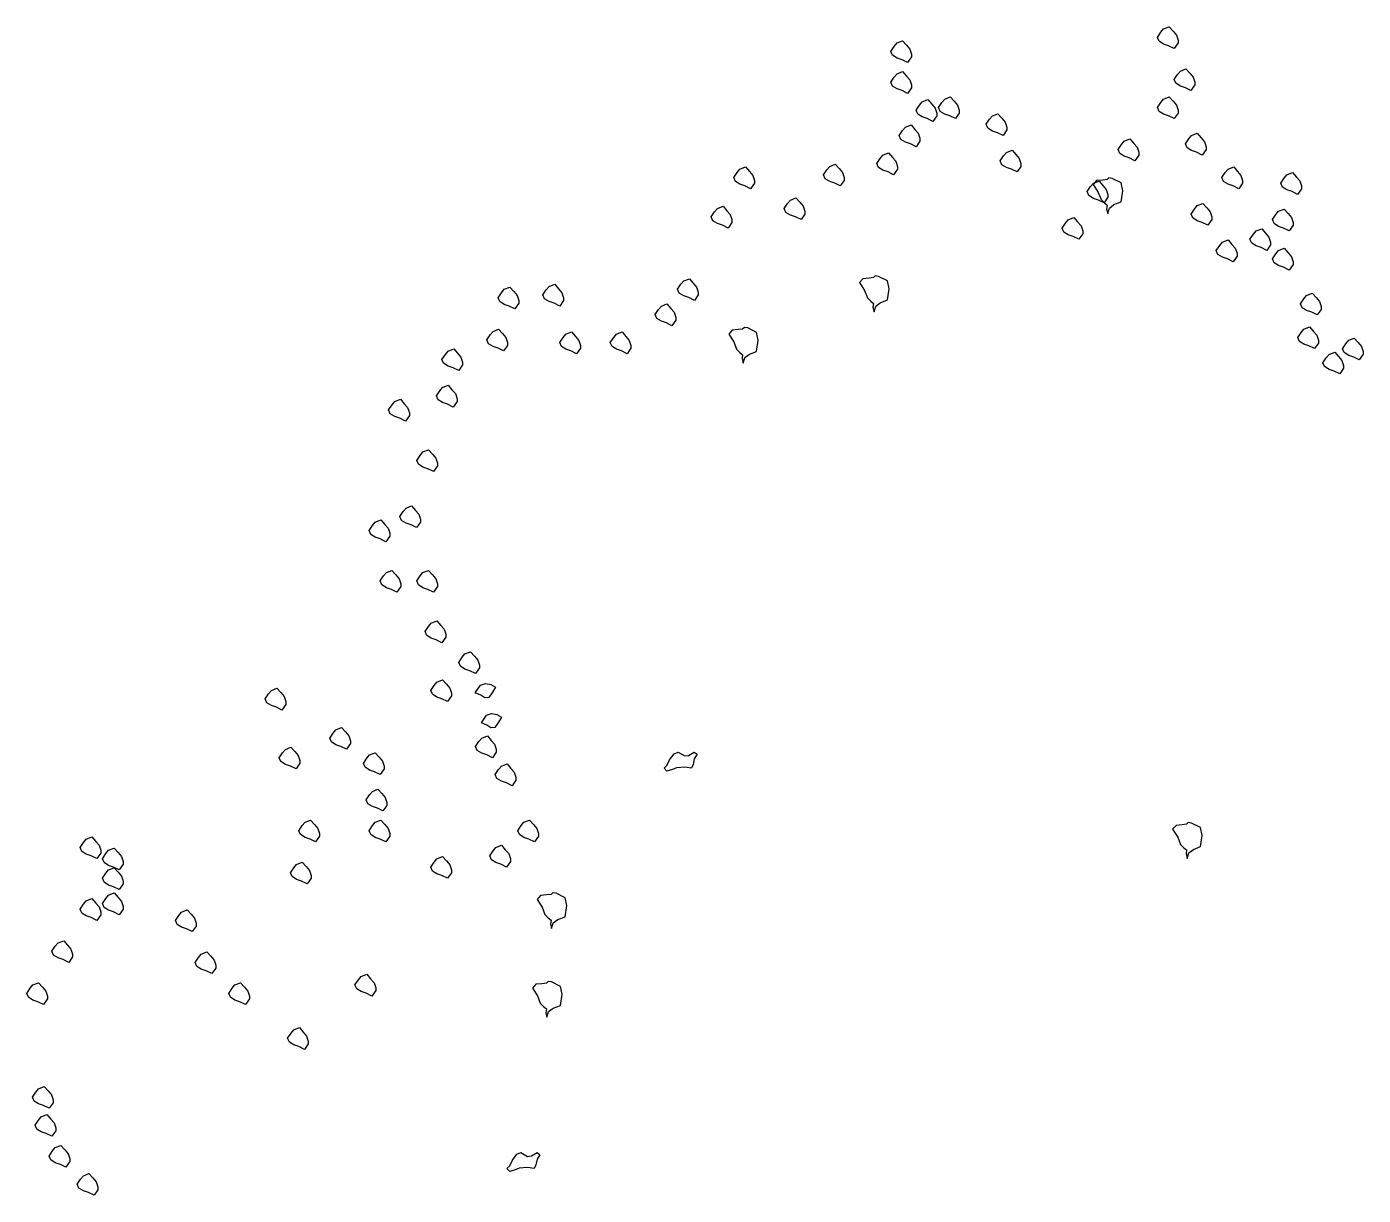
# Model space of a CAD drawing. Header units: millimetres. Extents: x 78 to 127.2, y 151.6 to 179.7.
# Drawn here: x 93.052 to 95.844, y 171.631 to 174.071 of the extents above; entities that cross this region are included whole.
import ezdxf

# ---------------------------------------------------------------- set-up
doc = ezdxf.new("R2010")
doc.units = ezdxf.units.MM
doc.layers.add('arbre', color=250, linetype='Continuous')

# ---------------------------------------------------------------- blocks, each defined once
blk = doc.blocks.new('arbre2')
at = {"layer": 'arbre'}
for points in [[(234.9161, 33.8633), (234.9044, 33.8691), (234.8939, 33.8726), (234.8846, 33.8784), (234.8811, 33.8866), (234.8881, 33.8971), (234.8939, 33.9041), (234.9056, 33.9088), (234.9137, 33.8994), (234.9207, 33.8913), (234.9242, 33.8808), (234.9242, 33.8749)], [(234.3594, 33.834), (234.3477, 33.8398), (234.3372, 33.8433), (234.3279, 33.8492), (234.3244, 33.8573), (234.3314, 33.8678), (234.3372, 33.8748), (234.3489, 33.8795), (234.357, 33.8702), (234.364, 33.862), (234.3675, 33.8515), (234.3675, 33.8457)], [(234.3594, 33.7696), (234.3477, 33.7754), (234.3372, 33.7789), (234.3279, 33.7847), (234.3244, 33.7929), (234.3314, 33.8034), (234.3372, 33.8104), (234.3489, 33.815), (234.357, 33.8057), (234.364, 33.7976), (234.3675, 33.7871), (234.3675, 33.7812)], [(234.9512, 33.7754), (234.9396, 33.7812), (234.9291, 33.7847), (234.9197, 33.7906), (234.9162, 33.7987), (234.9232, 33.8092), (234.9291, 33.8162), (234.9407, 33.8209), (234.9489, 33.8116), (234.9559, 33.8034), (234.9594, 33.7929), (234.9594, 33.7871)], [(234.4121, 33.711), (234.4004, 33.7168), (234.3899, 33.7203), (234.3806, 33.7261), (234.3771, 33.7343), (234.3841, 33.7448), (234.3899, 33.7518), (234.4016, 33.7565), (234.4098, 33.7471), (234.4168, 33.739), (234.4203, 33.7285), (234.4203, 33.7226)], [(234.459, 33.7168), (234.4473, 33.7227), (234.4368, 33.7262), (234.4275, 33.732), (234.424, 33.7402), (234.431, 33.7507), (234.4368, 33.7577), (234.4485, 33.7623), (234.4567, 33.753), (234.4637, 33.7448), (234.4672, 33.7343), (234.4672, 33.7285)], [(234.9161, 33.7168), (234.9044, 33.7227), (234.8939, 33.7262), (234.8846, 33.732), (234.8811, 33.7402), (234.8881, 33.7507), (234.8939, 33.7577), (234.9056, 33.7623), (234.9137, 33.753), (234.9207, 33.7448), (234.9242, 33.7343), (234.9242, 33.7285)], [(234.5586, 33.6817), (234.5469, 33.6875), (234.5364, 33.691), (234.5271, 33.6969), (234.5236, 33.705), (234.5306, 33.7155), (234.5364, 33.7225), (234.5481, 33.7272), (234.5563, 33.7179), (234.5633, 33.7097), (234.5668, 33.6992), (234.5668, 33.6934)], [(234.377, 33.6583), (234.3653, 33.6641), (234.3548, 33.6676), (234.3454, 33.6734), (234.3419, 33.6816), (234.3489, 33.6921), (234.3548, 33.6991), (234.3664, 33.7038), (234.3746, 33.6944), (234.3816, 33.6863), (234.3851, 33.6758), (234.3851, 33.6699)], [(234.834, 33.629), (234.8224, 33.6348), (234.8119, 33.6383), (234.8025, 33.6441), (234.799, 33.6523), (234.806, 33.6628), (234.8119, 33.6698), (234.8235, 33.6745), (234.8317, 33.6651), (234.8387, 33.657), (234.8422, 33.6465), (234.8422, 33.6406)], [(234.9747, 33.6407), (234.963, 33.6465), (234.9525, 33.65), (234.9432, 33.6559), (234.9397, 33.664), (234.9467, 33.6745), (234.9525, 33.6815), (234.9642, 33.6862), (234.9723, 33.6768), (234.9793, 33.6687), (234.9828, 33.6582), (234.9828, 33.6524)], [(234.3301, 33.5997), (234.3184, 33.6055), (234.3079, 33.609), (234.2986, 33.6148), (234.2951, 33.623), (234.3021, 33.6335), (234.3079, 33.6405), (234.3196, 33.6452), (234.3277, 33.6358), (234.3347, 33.6277), (234.3382, 33.6172), (234.3382, 33.6113)], [(234.5879, 33.6055), (234.5762, 33.6114), (234.5657, 33.6149), (234.5564, 33.6207), (234.5529, 33.6289), (234.5599, 33.6394), (234.5657, 33.6464), (234.5774, 33.651), (234.5856, 33.6417), (234.5926, 33.6335), (234.5961, 33.623), (234.5961, 33.6172)], [(234.0312, 33.5704), (234.0195, 33.5762), (234.009, 33.5797), (233.9997, 33.5856), (233.9962, 33.5937), (234.0032, 33.6042), (234.009, 33.6112), (234.0207, 33.6159), (234.0289, 33.6066), (234.0359, 33.5984), (234.0394, 33.5879), (234.0394, 33.5821)], [(234.2187, 33.5763), (234.2071, 33.5821), (234.1966, 33.5856), (234.1872, 33.5914), (234.1837, 33.5996), (234.1907, 33.6101), (234.1966, 33.6171), (234.2082, 33.6217), (234.2164, 33.6124), (234.2234, 33.6042), (234.2269, 33.5938), (234.2269, 33.5879)], [(235.0509, 33.5704), (235.0392, 33.5762), (235.0287, 33.5797), (235.0193, 33.5856), (235.0158, 33.5937), (235.0229, 33.6042), (235.0287, 33.6112), (235.0404, 33.6159), (235.0485, 33.6066), (235.0555, 33.5984), (235.059, 33.5879), (235.059, 33.5821)], [(234.7696, 33.5411), (234.7579, 33.5469), (234.7474, 33.5504), (234.7381, 33.5563), (234.7346, 33.5644), (234.7416, 33.5749), (234.7474, 33.5819), (234.7591, 33.5866), (234.7672, 33.5773), (234.7742, 33.5691), (234.7777, 33.5586), (234.7777, 33.5528)], [(234.8053, 33.5827), (234.7866, 33.592), (234.7796, 33.5932), (234.7761, 33.5897), (234.7668, 33.5885), (234.754, 33.5873), (234.747, 33.5792), (234.7575, 33.5628), (234.7633, 33.5477), (234.7703, 33.5407), (234.7761, 33.536), (234.775, 33.5279), (234.7773, 33.5185), (234.7808, 33.5302), (234.7901, 33.5372), (234.8053, 33.543), (234.8088, 33.5663)], [(235.1739, 33.5587), (235.1623, 33.5645), (235.1517, 33.568), (235.1424, 33.5738), (235.1389, 33.582), (235.1459, 33.5925), (235.1517, 33.5995), (235.1634, 33.6042), (235.1716, 33.5948), (235.1786, 33.5867), (235.1821, 33.5762), (235.1821, 33.5703)], [(233.9843, 33.4884), (233.9727, 33.4942), (233.9622, 33.4977), (233.9528, 33.5036), (233.9493, 33.5117), (233.9563, 33.5222), (233.9622, 33.5292), (233.9738, 33.5339), (233.982, 33.5245), (233.989, 33.5164), (233.9925, 33.5059), (233.9925, 33.5001)], [(234.1367, 33.506), (234.125, 33.5118), (234.1145, 33.5153), (234.1052, 33.5211), (234.1017, 33.5293), (234.1087, 33.5398), (234.1145, 33.5468), (234.1262, 33.5515), (234.1344, 33.5421), (234.1414, 33.534), (234.1449, 33.5235), (234.1449, 33.5176)], [(234.9864, 33.4942), (234.9747, 33.5001), (234.9642, 33.5036), (234.9549, 33.5094), (234.9514, 33.5176), (234.9584, 33.5281), (234.9642, 33.5351), (234.9759, 33.5397), (234.9841, 33.5304), (234.9911, 33.5222), (234.9946, 33.5117), (234.9946, 33.5059)], [(235.1563, 33.4825), (235.1447, 33.4884), (235.1342, 33.4919), (235.1248, 33.4977), (235.1213, 33.5059), (235.1283, 33.5164), (235.1342, 33.5234), (235.1458, 33.528), (235.154, 33.5187), (235.161, 33.5105), (235.1645, 33.5), (235.1645, 33.4942)], [(234.7168, 33.465), (234.7052, 33.4708), (234.6947, 33.4743), (234.6853, 33.4801), (234.6818, 33.4883), (234.6888, 33.4988), (234.6947, 33.5058), (234.7063, 33.5105), (234.7145, 33.5011), (234.7215, 33.493), (234.725, 33.4825), (234.725, 33.4766)], [(235.1095, 33.4415), (235.0978, 33.4474), (235.0873, 33.4509), (235.078, 33.4567), (235.0744, 33.4649), (235.0815, 33.4754), (235.0873, 33.4824), (235.099, 33.487), (235.1071, 33.4777), (235.1141, 33.4695), (235.1176, 33.459), (235.1176, 33.4532)], [(235.0391, 33.4181), (235.0275, 33.4239), (235.017, 33.4274), (235.0076, 33.4333), (235.0041, 33.4414), (235.0111, 33.4519), (235.017, 33.4589), (235.0286, 33.4636), (235.0368, 33.4543), (235.0438, 33.4461), (235.0473, 33.4356), (235.0473, 33.4298)], [(235.1563, 33.4005), (235.1447, 33.4064), (235.1342, 33.4099), (235.1248, 33.4157), (235.1213, 33.4239), (235.1283, 33.4344), (235.1342, 33.4414), (235.1458, 33.446), (235.154, 33.4367), (235.161, 33.4285), (235.1645, 33.418), (235.1645, 33.4122)], [(234.3173, 33.3778), (234.2986, 33.3871), (234.2916, 33.3883), (234.2881, 33.3848), (234.2788, 33.3836), (234.2659, 33.3825), (234.2589, 33.3743), (234.2694, 33.358), (234.2753, 33.3428), (234.2823, 33.3358), (234.2881, 33.3311), (234.2869, 33.323), (234.2893, 33.3136), (234.2928, 33.3253), (234.3021, 33.3323), (234.3173, 33.3381), (234.3208, 33.3615)], [(233.539, 33.3196), (233.5273, 33.3254), (233.5168, 33.3289), (233.5075, 33.3347), (233.504, 33.3429), (233.511, 33.3534), (233.5168, 33.3604), (233.5285, 33.3651), (233.5366, 33.3557), (233.5436, 33.3476), (233.5471, 33.3371), (233.5471, 33.3312)], [(233.6327, 33.3254), (233.6211, 33.3313), (233.6106, 33.3348), (233.6012, 33.3406), (233.5977, 33.3488), (233.6047, 33.3593), (233.6106, 33.3663), (233.6222, 33.3709), (233.6304, 33.3616), (233.6374, 33.3534), (233.6409, 33.3429), (233.6409, 33.3371)], [(233.914, 33.3371), (233.9023, 33.343), (233.8918, 33.3465), (233.8825, 33.3523), (233.879, 33.3605), (233.886, 33.371), (233.8918, 33.378), (233.9035, 33.3826), (233.9117, 33.3733), (233.9187, 33.3651), (233.9222, 33.3546), (233.9222, 33.3488)], [(235.2149, 33.3068), (235.2033, 33.3126), (235.1928, 33.3161), (235.1834, 33.322), (235.1799, 33.3301), (235.1869, 33.3406), (235.1928, 33.3476), (235.2044, 33.3523), (235.2126, 33.343), (235.2196, 33.3348), (235.2231, 33.3243), (235.2231, 33.3185)], [(233.8671, 33.2844), (233.8555, 33.2903), (233.845, 33.2938), (233.8356, 33.2996), (233.8321, 33.3078), (233.8391, 33.3183), (233.845, 33.3253), (233.8566, 33.3299), (233.8648, 33.3206), (233.8718, 33.3124), (233.8753, 33.3019), (233.8753, 33.2961)], [(233.5155, 33.2317), (233.5039, 33.2375), (233.4934, 33.241), (233.484, 33.2469), (233.4805, 33.255), (233.4875, 33.2655), (233.4934, 33.2725), (233.505, 33.2772), (233.5132, 33.2679), (233.5202, 33.2597), (233.5237, 33.2492), (233.5237, 33.2434)], [(234.044, 33.2705), (234.0253, 33.2798), (234.0183, 33.281), (234.0148, 33.2775), (234.0055, 33.2763), (233.9926, 33.2751), (233.9856, 33.267), (233.9961, 33.2506), (234.002, 33.2355), (234.009, 33.2285), (234.0148, 33.2238), (234.0136, 33.2156), (234.016, 33.2063), (234.0195, 33.218), (234.0288, 33.225), (234.044, 33.2308), (234.0475, 33.2541)], [(235.2091, 33.2365), (235.1974, 33.2423), (235.1869, 33.2458), (235.1776, 33.2517), (235.1741, 33.2598), (235.1811, 33.2703), (235.1869, 33.2773), (235.1986, 33.282), (235.2067, 33.2727), (235.2137, 33.2645), (235.2172, 33.254), (235.2172, 33.2482)], [(233.6679, 33.2258), (233.6562, 33.2317), (233.6457, 33.2352), (233.6364, 33.241), (233.6329, 33.2492), (233.6399, 33.2597), (233.6457, 33.2667), (233.6574, 33.2713), (233.6656, 33.262), (233.6726, 33.2538), (233.6761, 33.2433), (233.6761, 33.2375)], [(233.7734, 33.2258), (233.7617, 33.2317), (233.7512, 33.2352), (233.7419, 33.241), (233.7384, 33.2492), (233.7454, 33.2597), (233.7512, 33.2667), (233.7629, 33.2713), (233.771, 33.262), (233.778, 33.2538), (233.7815, 33.2433), (233.7815, 33.2375)], [(235.3028, 33.2131), (235.2912, 33.2189), (235.2807, 33.2224), (235.2713, 33.2282), (235.2678, 33.2364), (235.2748, 33.2469), (235.2807, 33.2539), (235.2923, 33.2586), (235.3005, 33.2492), (235.3075, 33.2411), (235.311, 33.2306), (235.311, 33.2247)], [(233.4218, 33.1907), (233.4101, 33.1965), (233.3996, 33.2), (233.3903, 33.2059), (233.3868, 33.214), (233.3938, 33.2245), (233.3996, 33.2315), (233.4113, 33.2362), (233.4194, 33.2269), (233.4264, 33.2187), (233.4299, 33.2082), (233.4299, 33.2024)], [(235.2618, 33.1838), (235.2502, 33.1896), (235.2396, 33.1931), (235.2303, 33.199), (235.2268, 33.2071), (235.2338, 33.2176), (235.2396, 33.2246), (235.2513, 33.2293), (235.2595, 33.22), (235.2665, 33.2118), (235.27, 33.2013), (235.27, 33.1955)], [(233.41, 33.1146), (233.3984, 33.1204), (233.3879, 33.1239), (233.3785, 33.1297), (233.375, 33.1379), (233.382, 33.1484), (233.3879, 33.1554), (233.3995, 33.16), (233.4077, 33.1507), (233.4147, 33.1425), (233.4182, 33.132), (233.4182, 33.1262)], [(233.3104, 33.0853), (233.2988, 33.0911), (233.2882, 33.0946), (233.2789, 33.1004), (233.2754, 33.1086), (233.2824, 33.1191), (233.2882, 33.1261), (233.2999, 33.1308), (233.3081, 33.1214), (233.3151, 33.1133), (233.3186, 33.1028), (233.3186, 33.0969)], [(233.369, 32.9798), (233.3574, 32.9857), (233.3468, 32.9892), (233.3375, 32.995), (233.334, 33.0032), (233.341, 33.0137), (233.3468, 33.0207), (233.3585, 33.0253), (233.3667, 33.016), (233.3737, 33.0078), (233.3772, 32.9973), (233.3772, 32.9915)], [(233.3339, 32.8627), (233.3222, 32.8685), (233.3117, 32.872), (233.3024, 32.8778), (233.2989, 32.886), (233.3059, 32.8965), (233.3117, 32.9035), (233.3234, 32.9082), (233.3315, 32.8988), (233.3385, 32.8907), (233.342, 32.8802), (233.342, 32.8743)], [(233.2694, 32.8334), (233.2577, 32.8392), (233.2472, 32.8427), (233.2379, 32.8485), (233.2344, 32.8567), (233.2414, 32.8672), (233.2472, 32.8742), (233.2589, 32.8789), (233.2671, 32.8695), (233.2741, 32.8614), (233.2776, 32.8509), (233.2776, 32.845)], [(233.2928, 32.7279), (233.2812, 32.7338), (233.2707, 32.7373), (233.2613, 32.7431), (233.2578, 32.7513), (233.2648, 32.7618), (233.2707, 32.7688), (233.2823, 32.7734), (233.2905, 32.7641), (233.2975, 32.7559), (233.301, 32.7454), (233.301, 32.7396)], [(233.369, 32.7279), (233.3574, 32.7338), (233.3468, 32.7373), (233.3375, 32.7431), (233.334, 32.7513), (233.341, 32.7618), (233.3468, 32.7688), (233.3585, 32.7734), (233.3667, 32.7641), (233.3737, 32.7559), (233.3772, 32.7454), (233.3772, 32.7396)], [(233.3866, 32.6225), (233.3749, 32.6283), (233.3644, 32.6318), (233.3551, 32.6377), (233.3516, 32.6458), (233.3586, 32.6563), (233.3644, 32.6633), (233.3761, 32.668), (233.3843, 32.6587), (233.3913, 32.6505), (233.3948, 32.64), (233.3948, 32.6342)], [(233.4569, 32.5581), (233.4453, 32.5639), (233.4347, 32.5674), (233.4254, 32.5732), (233.4219, 32.5814), (233.4289, 32.5919), (233.4347, 32.5989), (233.4464, 32.6036), (233.4546, 32.5942), (233.4616, 32.5861), (233.4651, 32.5756), (233.4651, 32.5697)], [(233.0526, 32.4819), (233.0409, 32.4878), (233.0304, 32.4913), (233.0211, 32.4971), (233.0176, 32.5053), (233.0246, 32.5158), (233.0304, 32.5228), (233.0421, 32.5274), (233.0502, 32.5181), (233.0572, 32.5099), (233.0607, 32.4994), (233.0607, 32.4936)], [(233.3983, 32.4995), (233.3867, 32.5053), (233.3761, 32.5088), (233.3668, 32.5147), (233.3633, 32.5228), (233.3703, 32.5333), (233.3761, 32.5403), (233.3878, 32.545), (233.396, 32.5357), (233.403, 32.5275), (233.4065, 32.517), (233.4065, 32.5112)], [(233.4669, 32.534), (233.4774, 32.5375), (233.4891, 32.5351), (233.4984, 32.5293), (233.4926, 32.5188), (233.4844, 32.5083), (233.4763, 32.5071), (233.4681, 32.513), (233.4564, 32.5176)], [(233.4795, 32.4713), (233.49, 32.4748), (233.5016, 32.4725), (233.511, 32.4666), (233.5051, 32.4562), (233.497, 32.4457), (233.4888, 32.4445), (233.4806, 32.4503), (233.469, 32.455)], [(233.1874, 32.3999), (233.1757, 32.4058), (233.1652, 32.4093), (233.1559, 32.4151), (233.1524, 32.4232), (233.1594, 32.4337), (233.1652, 32.4407), (233.1769, 32.4454), (233.185, 32.4361), (233.192, 32.4279), (233.1955, 32.4174), (233.1955, 32.4116)], [(233.4921, 32.3823), (233.4804, 32.3882), (233.4699, 32.3917), (233.4606, 32.3975), (233.4571, 32.4057), (233.4641, 32.4162), (233.4699, 32.4232), (233.4816, 32.4278), (233.4897, 32.4185), (233.4968, 32.4103), (233.5003, 32.3998), (233.5003, 32.394)], [(233.0819, 32.3589), (233.0702, 32.3647), (233.0597, 32.3682), (233.0504, 32.3741), (233.0469, 32.3822), (233.0539, 32.3927), (233.0597, 32.3997), (233.0714, 32.4044), (233.0795, 32.3951), (233.0865, 32.3869), (233.09, 32.3764), (233.09, 32.3706)], [(233.2577, 32.3472), (233.246, 32.353), (233.2355, 32.3565), (233.2262, 32.3624), (233.2227, 32.3705), (233.2297, 32.381), (233.2355, 32.388), (233.2472, 32.3927), (233.2553, 32.3834), (233.2623, 32.3752), (233.2659, 32.3647), (233.2659, 32.3589)], [(233.8565, 32.3661), (233.8623, 32.3777), (233.8716, 32.3905), (233.8798, 32.394), (233.8938, 32.3859), (233.902, 32.387), (233.9136, 32.394), (233.9195, 32.3894), (233.9136, 32.38), (233.9113, 32.3684), (233.9078, 32.3602), (233.8938, 32.3626), (233.8763, 32.3614), (233.8681, 32.3579), (233.8565, 32.3544), (233.8506, 32.3602)], [(233.5331, 32.3238), (233.5214, 32.3296), (233.5109, 32.3331), (233.5016, 32.3389), (233.4981, 32.3471), (233.5051, 32.3576), (233.5109, 32.3646), (233.5226, 32.3693), (233.5308, 32.3599), (233.5378, 32.3518), (233.5413, 32.3413), (233.5413, 32.3354)], [(233.2635, 32.271), (233.2519, 32.2769), (233.2414, 32.2804), (233.232, 32.2862), (233.2285, 32.2944), (233.2355, 32.3049), (233.2414, 32.3119), (233.253, 32.3165), (233.2612, 32.3072), (233.2682, 32.299), (233.2717, 32.2885), (233.2717, 32.2827)], [(233.1229, 32.2066), (233.1112, 32.2124), (233.1007, 32.2159), (233.0914, 32.2218), (233.0879, 32.2299), (233.0949, 32.2404), (233.1007, 32.2474), (233.1124, 32.2521), (233.1206, 32.2428), (233.1276, 32.2346), (233.1311, 32.2241), (233.1311, 32.2183)], [(233.2694, 32.2066), (233.2577, 32.2124), (233.2472, 32.2159), (233.2379, 32.2218), (233.2344, 32.2299), (233.2414, 32.2404), (233.2472, 32.2474), (233.2589, 32.2521), (233.2671, 32.2428), (233.2741, 32.2346), (233.2776, 32.2241), (233.2776, 32.2183)], [(233.58, 32.2066), (233.5683, 32.2124), (233.5578, 32.2159), (233.5485, 32.2218), (233.545, 32.2299), (233.552, 32.2404), (233.5578, 32.2474), (233.5695, 32.2521), (233.5777, 32.2428), (233.5847, 32.2346), (233.5882, 32.2241), (233.5882, 32.2183)], [(234.9712, 32.2363), (234.9526, 32.2456), (234.9456, 32.2468), (234.9421, 32.2433), (234.9327, 32.2421), (234.9199, 32.2409), (234.9129, 32.2328), (234.9234, 32.2164), (234.9292, 32.2013), (234.9362, 32.1943), (234.9421, 32.1896), (234.9409, 32.1815), (234.9432, 32.1721), (234.9467, 32.1838), (234.9561, 32.1908), (234.9712, 32.1966), (234.9747, 32.2199)], [(232.6658, 32.1715), (232.6541, 32.1773), (232.6436, 32.1808), (232.6343, 32.1866), (232.6308, 32.1948), (232.6378, 32.2053), (232.6436, 32.2123), (232.6553, 32.217), (232.6635, 32.2076), (232.6705, 32.1995), (232.674, 32.189), (232.674, 32.1831)], [(232.7127, 32.148), (232.701, 32.1539), (232.6905, 32.1574), (232.6812, 32.1632), (232.6777, 32.1714), (232.6847, 32.1819), (232.6905, 32.1889), (232.7022, 32.1935), (232.7104, 32.1842), (232.7174, 32.176), (232.7209, 32.1655), (232.7209, 32.1597)], [(233.5214, 32.1539), (233.5097, 32.1597), (233.4992, 32.1632), (233.4899, 32.1691), (233.4864, 32.1772), (233.4934, 32.1877), (233.4992, 32.1947), (233.5109, 32.1994), (233.519, 32.1901), (233.5261, 32.1819), (233.5296, 32.1714), (233.5296, 32.1656)], [(233.1053, 32.1188), (233.0936, 32.1246), (233.0831, 32.1281), (233.0738, 32.1339), (233.0703, 32.1421), (233.0773, 32.1526), (233.0831, 32.1596), (233.0948, 32.1642), (233.103, 32.1549), (233.11, 32.1467), (233.1135, 32.1362), (233.1135, 32.1304)], [(233.3983, 32.1305), (233.3867, 32.1363), (233.3761, 32.1398), (233.3668, 32.1456), (233.3633, 32.1538), (233.3703, 32.1643), (233.3761, 32.1713), (233.3878, 32.176), (233.396, 32.1666), (233.403, 32.1585), (233.4065, 32.148), (233.4065, 32.1421)], [(232.7127, 32.107), (232.701, 32.1129), (232.6905, 32.1164), (232.6812, 32.1222), (232.6777, 32.1304), (232.6847, 32.1409), (232.6905, 32.1479), (232.7022, 32.1525), (232.7104, 32.1432), (232.7174, 32.135), (232.7209, 32.1245), (232.7209, 32.1187)], [(232.6658, 32.0426), (232.6541, 32.0484), (232.6436, 32.0519), (232.6343, 32.0578), (232.6308, 32.0659), (232.6378, 32.0764), (232.6436, 32.0834), (232.6553, 32.0881), (232.6635, 32.0788), (232.6705, 32.0706), (232.674, 32.0601), (232.674, 32.0543)], [(232.7127, 32.0543), (232.701, 32.0601), (232.6905, 32.0636), (232.6812, 32.0695), (232.6777, 32.0776), (232.6847, 32.0881), (232.6905, 32.0951), (232.7022, 32.0998), (232.7104, 32.0905), (232.7174, 32.0823), (232.7209, 32.0718), (232.7209, 32.066)], [(233.6438, 32.0899), (233.6251, 32.0993), (233.6181, 32.1004), (233.6146, 32.0969), (233.6053, 32.0958), (233.5925, 32.0946), (233.5854, 32.0864), (233.596, 32.0701), (233.6018, 32.0549), (233.6088, 32.0479), (233.6146, 32.0433), (233.6135, 32.0351), (233.6158, 32.0258), (233.6193, 32.0374), (233.6286, 32.0444), (233.6438, 32.0503), (233.6473, 32.0736)], [(232.8651, 32.0192), (232.8534, 32.025), (232.8429, 32.0285), (232.8335, 32.0343), (232.83, 32.0425), (232.837, 32.053), (232.8429, 32.06), (232.8546, 32.0647), (232.8627, 32.0553), (232.8697, 32.0472), (232.8732, 32.0367), (232.8732, 32.0308)], [(232.6072, 31.9547), (232.5955, 31.9606), (232.585, 31.9641), (232.5757, 31.9699), (232.5722, 31.9781), (232.5792, 31.9886), (232.585, 31.9956), (232.5967, 32.0002), (232.6049, 31.9909), (232.6119, 31.9827), (232.6154, 31.9722), (232.6154, 31.9664)], [(232.9061, 31.9313), (232.8944, 31.9371), (232.8839, 31.9406), (232.8746, 31.9465), (232.8711, 31.9546), (232.8781, 31.9651), (232.8839, 31.9721), (232.8956, 31.9768), (232.9037, 31.9675), (232.9107, 31.9593), (232.9142, 31.9488), (232.9142, 31.943)], [(232.5545, 31.8669), (232.5428, 31.8727), (232.5323, 31.8762), (232.523, 31.882), (232.5195, 31.8902), (232.5265, 31.9007), (232.5323, 31.9077), (232.544, 31.9124), (232.5521, 31.903), (232.5591, 31.8949), (232.5626, 31.8844), (232.5626, 31.8785)], [(232.9764, 31.8669), (232.9647, 31.8727), (232.9542, 31.8762), (232.9449, 31.882), (232.9414, 31.8902), (232.9484, 31.9007), (232.9542, 31.9077), (232.9659, 31.9124), (232.9741, 31.903), (232.9811, 31.8949), (232.9846, 31.8844), (232.9846, 31.8785)], [(233.2401, 31.8844), (233.2284, 31.8903), (233.2179, 31.8938), (233.2086, 31.8996), (233.2051, 31.9078), (233.2121, 31.9183), (233.2179, 31.9253), (233.2296, 31.9299), (233.2378, 31.9206), (233.2448, 31.9124), (233.2483, 31.9019), (233.2483, 31.8961)], [(233.634, 31.9046), (233.6154, 31.9139), (233.6084, 31.9151), (233.6049, 31.9116), (233.5955, 31.9104), (233.5827, 31.9092), (233.5757, 31.9011), (233.5862, 31.8847), (233.592, 31.8696), (233.599, 31.8626), (233.6049, 31.8579), (233.6037, 31.8497), (233.606, 31.8404), (233.6095, 31.8521), (233.6189, 31.8591), (233.634, 31.8649), (233.6375, 31.8882)], [(233.0995, 31.7731), (233.0878, 31.779), (233.0773, 31.7825), (233.068, 31.7883), (233.0644, 31.7965), (233.0715, 31.807), (233.0773, 31.814), (233.089, 31.8186), (233.0971, 31.8093), (233.1041, 31.8011), (233.1076, 31.7906), (233.1076, 31.7848)], [(232.5662, 31.6501), (232.5545, 31.656), (232.544, 31.6595), (232.5347, 31.6653), (232.5312, 31.6735), (232.5382, 31.684), (232.544, 31.691), (232.5557, 31.6956), (232.5639, 31.6863), (232.5709, 31.6781), (232.5744, 31.6676), (232.5744, 31.6618)], [(232.5721, 31.5916), (232.5604, 31.5974), (232.5499, 31.6009), (232.5405, 31.6067), (232.537, 31.6149), (232.544, 31.6254), (232.5499, 31.6324), (232.5616, 31.6371), (232.5697, 31.6277), (232.5767, 31.6196), (232.5802, 31.6091), (232.5802, 31.6032)], [(232.6014, 31.5271), (232.5897, 31.533), (232.5792, 31.5365), (232.5698, 31.5423), (232.5663, 31.5505), (232.5733, 31.561), (232.5792, 31.568), (232.5909, 31.5726), (232.599, 31.5633), (232.606, 31.5551), (232.6095, 31.5446), (232.6095, 31.5388)], [(233.5282, 31.5299), (233.534, 31.5416), (233.5434, 31.5544), (233.5516, 31.5579), (233.5656, 31.5497), (233.5737, 31.5509), (233.5854, 31.5579), (233.5912, 31.5532), (233.5854, 31.5439), (233.5831, 31.5322), (233.5796, 31.5241), (233.5656, 31.5264), (233.5481, 31.5252), (233.5399, 31.5217), (233.5282, 31.5182), (233.5224, 31.5241)], [(232.66, 31.4686), (232.6483, 31.4744), (232.6378, 31.4779), (232.6284, 31.4837), (232.6249, 31.4919), (232.6319, 31.5024), (232.6378, 31.5094), (232.6495, 31.514), (232.6576, 31.5047), (232.6646, 31.4965), (232.6681, 31.486), (232.6681, 31.4802)]]:
    blk.add_lwpolyline(points, close=True, dxfattribs=at)

msp = doc.modelspace()

# ---------------------------------------------------------------- block references
at = {"layer": 'arbre'}
msp.add_blockref('arbre2', (-139.467, 140.1621), dxfattribs=at)

doc.saveas('drawing.dxf')
